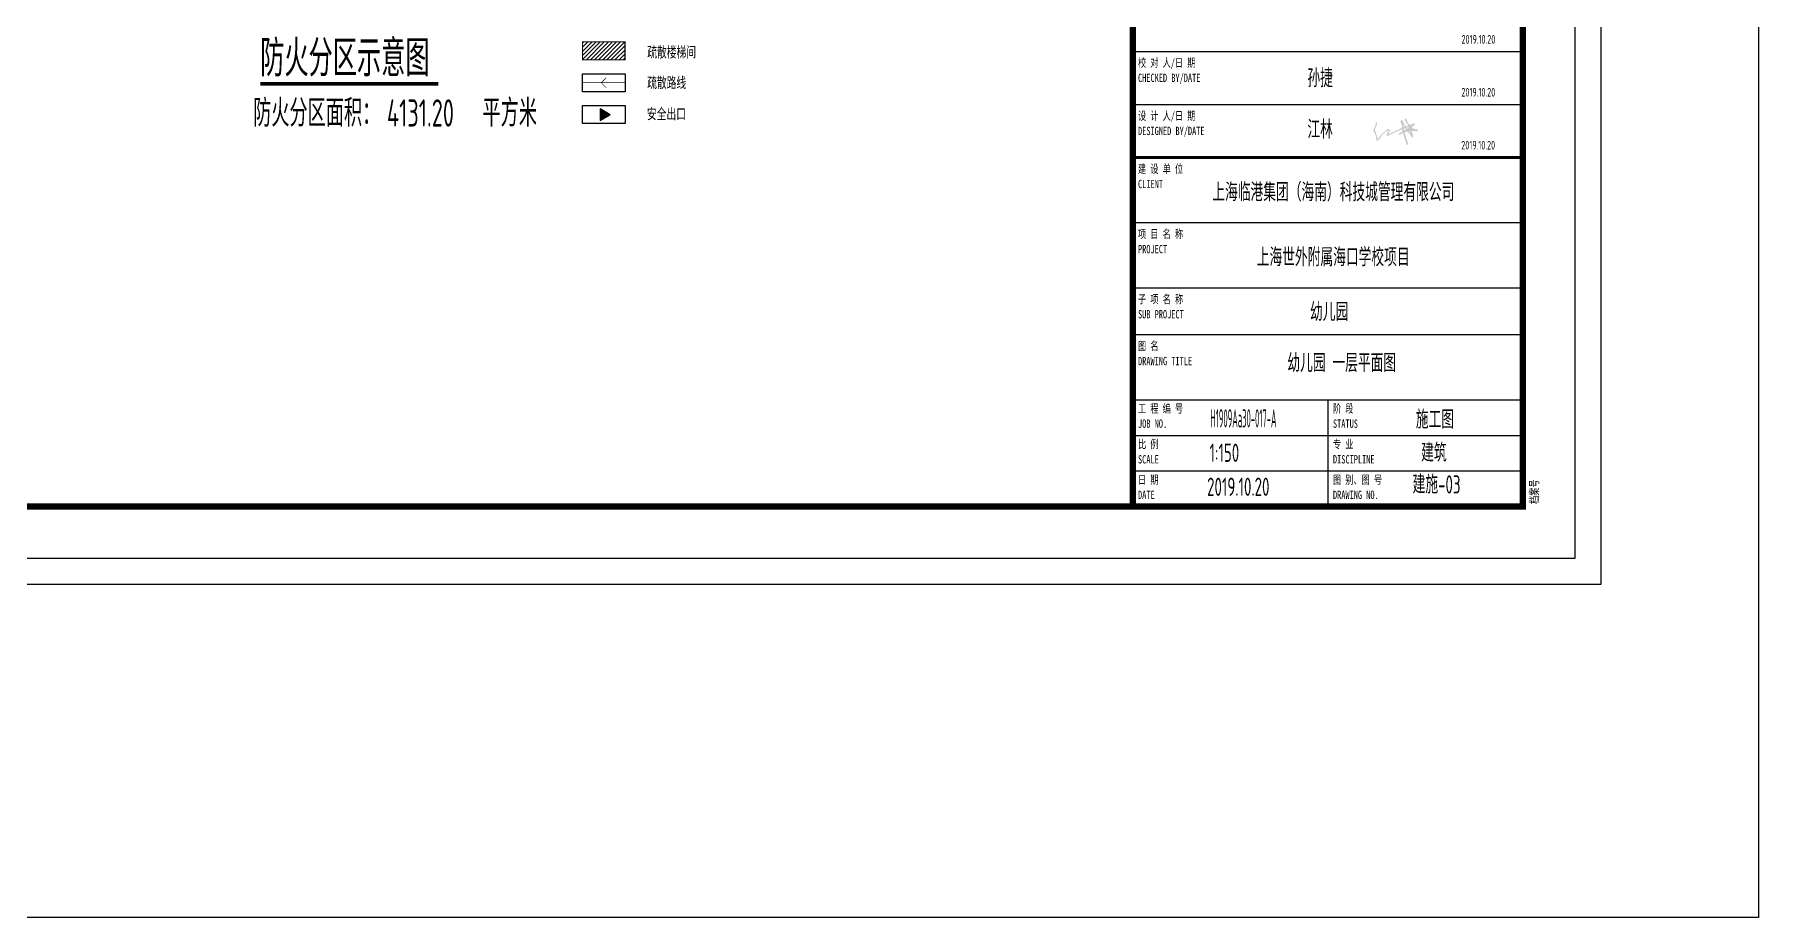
# Model space of a CAD drawing. Header units: millimetres. Extents: x -1048436 to -185795, y -983427 to 400387.
# Drawn here: x -661551 to -611820, y -540519 to -515044 of the extents above; entities that cross this region are included whole.
import ezdxf
from ezdxf.enums import TextEntityAlignment as Align

# ---------------------------------------------------------------- set-up
doc = ezdxf.new("R2010")
doc.units = ezdxf.units.MM
doc.header["$LTSCALE"] = 500
doc.linetypes.add('HIDDEN', pattern=[0.375, 0.25, -0.125])
for name, color, linetype in [('2017_11-sheet-R$0$C-SHET-TTLB', 11, 'Continuous'), ('C-SHET-TTLB', 11, 'Continuous'), ('PUB_TEXT', 7, 'Continuous'), ('SPACE', 7, 'Continuous'), ('建-填充', 9, 'Continuous'), ('建-文字', 4, 'Continuous'), ('建-符号', 13, 'Continuous'), ('建-符号-箭头', 13, 'Continuous'), ('建-防火分区', 123, 'Continuous'), ('通-图框-文字', 4, 'Continuous')]:
    doc.layers.add(name, color=color, linetype=linetype)
doc.styles.add('2017_11-sheet-R$0$SHEET-ECADI', font='simhei.ttf', dxfattribs={"width": 0.7})
doc.styles.add('ECADI', font='hzs.shx', dxfattribs={"width": 0.7, "bigfont": 'hztxt.shx'})
doc.styles.add('XD2008', font='xd-hzs.shx', dxfattribs={"width": 0.7, "bigfont": 'xd-hztxt.shx'})

# ---------------------------------------------------------------- blocks, each defined once
blk = doc.blocks.new('三角')
at = {"layer": '建-符号'}
h = blk.add_hatch(color=256, dxfattribs=at)
h.dxf.hatch_style = 1
h.paths.add_polyline_path([(-500, -866), (500, -866), (0, 0)])
blk.add_lwpolyline([(500, -866), (0, 0), (-500, -866)], close=True, dxfattribs=at)
blk = doc.blocks.new('2017_11-sheet-R', base_point=(415, 5))
at = {"layer": '2017_11-sheet-R$0$C-SHET-TTLB'}
for p, q in [((340.02, 92.53), (415, 92.53)), ((340.02, 82.33), (415, 82.33)), ((340.02, 59.59), (415, 59.59)), ((340.02, 47.07), (415, 47.07)), ((340.02, 38.07), (415, 38.07)), ((340.02, 25.54), (415, 25.54)), ((377.51, 25.54), (377.51, 4.99)), ((340.02, 18.68), (415, 18.68)), ((340.02, 11.85), (415, 11.85))]:
    blk.add_line(p, q, dxfattribs=at)
blk.add_lwpolyline([(340.02, 72.12, 0.6, 0.6, 0), (415.02, 72.12, 0.9, 0.9, 0)], format="xyseb", dxfattribs=at)
at = {"layer": '2017_11-sheet-R$0$C-SHET-TTLB', "style": '2017_11-sheet-R$0$SHEET-ECADI', "width": 0.7}
for s, p in [('校 对 人/日 期', (340.98, 89.54)), ('CHECKED BY/DATE', (340.98, 86.64)), ('设 计 人/日 期', (340.98, 79.33)), ('DESIGNED BY/DATE', (340.98, 76.43)), ('建 设 单 位', (340.98, 69.13)), ('CLIENT', (340.98, 66.22)), ('项 目 名 称', (340.98, 56.6)), ('PROJECT', (340.98, 53.7)), ('子 项 名 称', (340.98, 44.07)), ('SUB PROJECT', (340.98, 41.17)), ('图 名', (340.98, 35.07)), ('DRAWING TITLE', (340.98, 32.17)), ('工 程 编 号', (340.98, 23.03)), ('阶 段', (378.47, 23.03)), ('JOB NO.', (340.98, 20.13)), ('STATUS', (378.47, 20.13)), ('比 例', (340.98, 16.18)), ('专 业', (378.47, 16.18)), ('SCALE', (340.98, 13.27)), ('DISCIPLINE', (378.47, 13.27)), ('日 期', (340.98, 9.34)), ('图 别、图 号', (378.47, 9.34)), ('DATE', (340.98, 6.44)), ('DRAWING NO.', (378.47, 6.44))]:
    blk.add_text(s, height=1.6, dxfattribs=at).set_placement(p)
blk.add_text('档案号', height=1.6, rotation=90, dxfattribs=at).set_placement((417.98, 5.49))
blk = doc.blocks.new('集团图框A0')
at = {"layer": 'C-SHET-TTLB'}
for points in [[(1015.73, -1212.37), (1015.73, -2063.37), (-183.27, -2063.37), (-183.27, -1212.37)], [(1010.73, -1217.37), (1010.73, -2058.37), (-178.27, -2058.37), (-178.27, -1217.37)]]:
    blk.add_lwpolyline(points, close=True, dxfattribs=at)
at = {"layer": 'C-SHET-TTLB', "const_width": 1.2}
blk.add_lwpolyline([(-159.87, -1227.37), (1000.73, -1227.37), (1000.73, -2048.37), (-159.87, -2048.37)], close=True, dxfattribs=at)
at = {"layer": 'C-SHET-TTLB'}
blk.add_lwpolyline([(925.73, -1227.37, 1.2, 1.2, 0), (925.73, -2048.37, 0.9, 0.9, 0)], format="xyseb", dxfattribs=at)
blk.add_blockref('2017_11-sheet-R', (1000.73, -2048.37), dxfattribs=at)
at = {"color": 2, "style": 'ECADI', "width": 0.7}
for tag, p in [('序号1', (929.61, -1745.73)), ('记要1', (957.8, -1745.75)), ('日期1', (993.15, -1745.56)), ('序号2', (929.61, -1751.61)), ('记要2', (957.8, -1751.63)), ('日期2', (993.15, -1751.44)), ('序号3', (929.61, -1757.47)), ('记要3', (957.8, -1757.49)), ('日期3', (993.15, -1757.31)), ('序号4', (929.61, -1763.36)), ('记要4', (957.8, -1763.38)), ('日期4', (993.15, -1763.19)), ('合作设计单位', (962.41, -1906.6)), ('审定人', (961.73, -1925.59)), ('审核人', (961.73, -1935.07)), ('设计总负责人', (961.73, -1944.83)), ('专业负责人', (961.73, -1955.56)), ('校对人', (961.73, -1965.81)), ('设计人', (961.73, -1975.68)), ('建设单位上', (964.26, -1983.78)), ('建设单位中', (964.26, -1987.74)), ('建设单位下', (964.26, -1991.58)), ('项目名称上', (964.24, -1996.15)), ('项目名称中', (964.24, -2000.23)), ('项目名称下', (964.24, -2004.18)), ('子项', (963.47, -2010.78)), ('图名上', (964.36, -2017.44)), ('图名中', (964.36, -2021.34)), ('图名下', (964.36, -2025.46)), ('工程编号', (946.99, -2031.42)), ('阶段', (983.81, -2031.45)), ('比例', (945.85, -2038.04)), ('专业', (983.61, -2037.82)), ('日期', (945.99, -2044.58)), ('图别、图号', (985.93, -2044.68))]:
    blk.add_attdef(tag, text='', height=3.5, dxfattribs=at).set_placement(p, align=Align.MIDDLE)
blk = doc.blocks.new('A0')
h = blk.add_hatch(color=256)
h.dxf.hatch_style = 1
h.paths.add_polyline_path([(-1069477.84, -658939.02), (-1069477.78, -658939.02), (-1069477.74, -658939.03), (-1069477.69, -658939.05), (-1069477.36, -658939.48), (-1069477.19, -658939.69), (-1069476.87, -658940.12), (-1069476.77, -658940.14), (-1069476.71, -658940.13), (-1069476.62, -658940.09), (-1069476.64, -658939.87), (-1069476.65, -658939.76), (-1069476.68, -658939.54), (-1069476.82, -658939.38), (-1069476.86, -658939.26), (-1069476.89, -658939.05), (-1069476.93, -658938.99), (-1069476.92, -658938.92), (-1069476.86, -658938.87), (-1069476.6, -658938.87), (-1069476.46, -658938.87), (-1069476.19, -658938.87), (-1069476.12, -658938.96), (-1069476.02, -658938.98), (-1069475.92, -658938.93), (-1069475.79, -658938.86), (-1069475.73, -658938.78), (-1069475.71, -658938.63), (-1069475.92, -658938.57), (-1069476.03, -658938.55), (-1069476.25, -658938.57), (-1069476.4, -658938.5), (-1069476.47, -658938.46), (-1069476.62, -658938.38), (-1069476.76, -658938.32), (-1069476.83, -658938.23), (-1069476.86, -658938.08), (-1069476.7, -658937.97), (-1069476.62, -658937.92), (-1069476.44, -658937.84), (-1069476.4, -658937.76), (-1069476.38, -658937.73), (-1069476.34, -658937.65), (-1069476.28, -658937.59), (-1069476.3, -658937.48), (-1069476.37, -658937.44), (-1069476.67, -658937.51), (-1069476.82, -658937.56), (-1069477.1, -658937.68), (-1069477.19, -658937.75), (-1069477.31, -658937.74), (-1069477.38, -658937.65), (-1069477.66, -658937.28), (-1069477.77, -658937.06), (-1069477.89, -658936.62), (-1069477.99, -658936.54), (-1069478.08, -658936.53), (-1069478.2, -658936.55), (-1069478.26, -658936.63), (-1069478.28, -658936.7), (-1069478.26, -658936.8), (-1069478.16, -658937), (-1069478.11, -658937.1), (-1069477.99, -658937.29), (-1069477.8, -658937.48), (-1069477.72, -658937.63), (-1069477.68, -658937.9), (-1069477.79, -658937.97), (-1069477.86, -658938), (-1069477.99, -658938.02), (-1069478.33, -658937.59), (-1069478.47, -658937.35), (-1069478.72, -658936.86), (-1069478.76, -658936.8), (-1069478.83, -658936.77), (-1069478.9, -658936.8), (-1069478.96, -658936.86), (-1069478.99, -658936.89), (-1069479.05, -658936.95), (-1069479.06, -658937.16), (-1069479.03, -658937.28), (-1069478.93, -658937.47), (-1069478.84, -658937.78), (-1069478.81, -658937.94), (-1069478.78, -658938.26), (-1069479.3, -658938.56), (-1069479.58, -658938.69), (-1069480.15, -658938.9), (-1069480.22, -658938.98), (-1069480.29, -658939.01), (-1069480.4, -658939.02), (-1069480.64, -658939.14), (-1069480.76, -658939.2), (-1069481.01, -658939.32), (-1069481.08, -658939.33), (-1069481.12, -658939.34), (-1069481.19, -658939.38), (-1069481.24, -658939.42), (-1069481.31, -658939.41), (-1069481.34, -658939.35), (-1069481.34, -658939.25), (-1069481.31, -658939.19), (-1069481.25, -658939.11), (-1069481.17, -658938.9), (-1069481.16, -658938.78), (-1069481.19, -658938.56), (-1069481.32, -658938.49), (-1069481.41, -658938.48), (-1069481.55, -658938.5), (-1069481.91, -658938.84), (-1069482.1, -658938.99), (-1069482.5, -658939.29), (-1069482.74, -658939.53), (-1069482.86, -658939.67), (-1069483.05, -658939.96), (-1069483.12, -658939.99), (-1069483.15, -658940.06), (-1069483.14, -658940.14), (-1069483.24, -658940.27), (-1069483.3, -658940.33), (-1069483.44, -658940.41), (-1069483.53, -658940.28), (-1069483.55, -658940.17), (-1069483.5, -658940.02), (-1069483.67, -658939.67), (-1069483.73, -658939.48), (-1069483.81, -658939.1), (-1069483.93, -658939.01), (-1069483.98, -658938.94), (-1069484.02, -658938.8), (-1069483.87, -658938.3), (-1069483.78, -658938.06), (-1069483.59, -658937.58), (-1069483.57, -658937.44), (-1069483.57, -658937.35), (-1069483.62, -658937.21), (-1069483.65, -658937.18), (-1069483.69, -658937.17), (-1069483.74, -658937.18), (-1069483.81, -658937.36), (-1069483.83, -658937.45), (-1069483.83, -658937.64), (-1069483.91, -658937.83), (-1069483.95, -658937.93), (-1069484.02, -658938.13), (-1069484.19, -658938.42), (-1069484.25, -658938.59), (-1069484.29, -658938.92), (-1069484.09, -658939.19), (-1069484, -658939.34), (-1069483.87, -658939.65), (-1069483.79, -658940.06), (-1069483.76, -658940.27), (-1069483.69, -658940.69), (-1069483.6, -658940.75), (-1069483.52, -658940.77), (-1069483.41, -658940.75), (-1069483.08, -658940.42), (-1069482.93, -658940.22), (-1069482.71, -658939.8), (-1069482.31, -658939.4), (-1069482.09, -658939.21), (-1069481.61, -658938.89), (-1069481.58, -658938.82), (-1069481.51, -658938.79), (-1069481.43, -658938.8), (-1069481.41, -658938.87), (-1069481.42, -658938.92), (-1069481.46, -658938.98), (-1069481.55, -658939.08), (-1069481.57, -658939.16), (-1069481.55, -658939.29), (-1069481.66, -658939.39), (-1069481.71, -658939.46), (-1069481.77, -658939.59), (-1069481.83, -658939.65), (-1069481.81, -658939.76), (-1069481.74, -658939.81), (-1069481.41, -658939.78), (-1069481.23, -658939.73), (-1069480.95, -658939.56), (-1069480.51, -658939.35), (-1069480.29, -658939.24), (-1069479.85, -658939.02), (-1069479.57, -658938.93), (-1069479.44, -658938.87), (-1069479.18, -658938.75), (-1069479, -658938.65), (-1069478.89, -658938.62), (-1069478.69, -658938.62), (-1069478.72, -658938.71), (-1069478.7, -658938.78), (-1069478.63, -658938.84), (-1069478.85, -658939.07), (-1069479, -658939.17), (-1069479.3, -658939.29), (-1069479.36, -658939.42), (-1069479.39, -658939.48), (-1069479.45, -658939.6), (-1069479.4, -658939.57), (-1069479.34, -658939.58), (-1069479.3, -658939.63), (-1069479.2, -658939.61), (-1069479.16, -658939.6), (-1069479.06, -658939.6), (-1069479, -658939.5), (-1069478.95, -658939.46), (-1069478.84, -658939.42), (-1069478.73, -658939.33), (-1069478.65, -658939.3), (-1069478.51, -658939.29), (-1069478.51, -658939.44), (-1069478.51, -658939.51), (-1069478.51, -658939.66), (-1069478.46, -658939.73), (-1069478.44, -658939.77), (-1069478.39, -658939.84), (-1069478.33, -658940.01), (-1069478.32, -658940.1), (-1069478.33, -658940.27), (-1069478.12, -658940.77), (-1069478.03, -658941.03), (-1069477.9, -658941.55), (-1069477.9, -658941.61), (-1069477.78, -658941.61), (-1069477.78, -658941.55), (-1069477.69, -658941.52), (-1069477.64, -658941.46), (-1069477.63, -658941.37), (-1069477.61, -658941.27), (-1069477.62, -658941.2), (-1069477.69, -658941.12), (-1069477.77, -658940.94), (-1069477.79, -658940.83), (-1069477.78, -658940.64), (-1069477.84, -658940.63), (-1069477.88, -658940.57), (-1069477.87, -658940.51), (-1069477.97, -658940.22), (-1069478.02, -658940.08), (-1069478.11, -658939.78), (-1069478.14, -658939.61), (-1069478.17, -658939.52), (-1069478.23, -658939.36), (-1069478.25, -658939.26), (-1069478.25, -658939.2), (-1069478.2, -658939.11), (-1069478.06, -658939.09), (-1069477.98, -658939.07)])
h.paths.add_polyline_path([(-1069478.32, -658938.75), (-1069478.4, -658938.65), (-1069478.41, -658938.56), (-1069478.39, -658938.44), (-1069478.28, -658938.37), (-1069478.2, -658938.35), (-1069478.08, -658938.38), (-1069478.02, -658938.46), (-1069478, -658938.53), (-1069478.02, -658938.63), (-1069478.07, -658938.61), (-1069478.11, -658938.62), (-1069478.14, -658938.66), (-1069478.18, -658938.73), (-1069478.24, -658938.76)], flags=16)
h.paths.add_polyline_path([(-1069478.37, -658938.15), (-1069478.45, -658938.14), (-1069478.49, -658938.04), (-1069478.51, -658937.99), (-1069478.57, -658937.89), (-1069478.56, -658937.82), (-1069478.49, -658937.76), (-1069478.41, -658937.77), (-1069478.37, -658937.89), (-1069478.34, -658937.95), (-1069478.26, -658938.05), (-1069478.3, -658938.12)], flags=16)
h.paths.add_polyline_path([(-1069477.84, -658938.38), (-1069477.84, -658938.31), (-1069477.84, -658938.27), (-1069477.84, -658938.2), (-1069477.72, -658938.16), (-1069477.66, -658938.15), (-1069477.53, -658938.14), (-1069477.52, -658938.2), (-1069477.54, -658938.26), (-1069477.59, -658938.29), (-1069477.65, -658938.38), (-1069477.74, -658938.41)], flags=16)
h.paths.add_polyline_path([(-1069477.42, -658939.07), (-1069477.41, -658938.99), (-1069477.35, -658938.96), (-1069477.3, -658938.94), (-1069477.26, -658938.96), (-1069477.23, -658938.99), (-1069477.17, -658939.1), (-1069477.16, -658939.18), (-1069477.2, -658939.3), (-1069477.27, -658939.22), (-1069477.31, -658939.19), (-1069477.38, -658939.11)], flags=16)
ref = blk.add_blockref('集团图框A0', (-1070456.26, -656962.74))
ref.add_attrib('设计人', '江林', dxfattribs={"color": 2, "height": 3.5, "style": 'ECADI', "width": 0.7}).set_placement((-1069494.53, -658938.42), align=Align.MIDDLE)
ref.add_attrib('校对人', '孙捷', dxfattribs={"color": 2, "height": 3.5, "style": 'ECADI', "width": 0.7}).set_placement((-1069494.53, -658928.55), align=Align.MIDDLE)
ref.add_attrib('阶段', '施工图', dxfattribs={"color": 2, "height": 3.5, "style": 'ECADI', "width": 0.7}).set_placement((-1069472.45, -658994.19), align=Align.MIDDLE)
ref.add_attrib('日期', '2019.10.20', dxfattribs={"color": 2, "height": 3.5, "style": 'ECADI', "width": 0.7}).set_placement((-1069510.27, -659007.32), align=Align.MIDDLE)
ref.add_attrib('工程编号', 'H1909Aa30-017-A', dxfattribs={"color": 2, "height": 3.5, "style": 'ECADI', "width": 0.4}).set_placement((-1069509.27, -658994.16), align=Align.MIDDLE)
ref.add_attrib('专业', '建筑', dxfattribs={"color": 2, "height": 3.5, "style": 'ECADI', "width": 0.7}).set_placement((-1069472.65, -659000.56), align=Align.MIDDLE)
ref.add_attrib('子项', '幼儿园', dxfattribs={"color": 2, "height": 3.5, "style": 'ECADI', "width": 0.7}).set_placement((-1069492.79, -658973.52), align=Align.MIDDLE)
ref.add_attrib('项目名称中', '上海世外附属海口学校项目', dxfattribs={"color": 2, "height": 3.5, "style": 'ECADI', "width": 0.7}).set_placement((-1069492.02, -658962.97), align=Align.MIDDLE)
ref.add_attrib('建设单位中', '上海临港集团（海南）科技城管理有限公司', dxfattribs={"color": 2, "height": 3.5, "style": 'ECADI', "width": 0.7}).set_placement((-1069491.99, -658950.48), align=Align.MIDDLE)
at = {"layer": '通-图框-文字', "style": 'XD2008', "width": 0.7}
for p in [(-1069467.34, -658921.26), (-1069467.36, -658931.44), (-1069467.38, -658941.62)]:
    blk.add_text('2019.10.20', height=1.663, rotation=359.8904, dxfattribs=at).set_placement(p, align=Align.MIDDLE_LEFT)

msp = doc.modelspace()

# ---------------------------------------------------------------- hatches: boundary and pattern name
at = {"layer": '建-填充'}
h = msp.add_hatch(dxfattribs=at)
h.set_pattern_fill('普通砖', color=256, scale=33.333333)
h.set_pattern_definition([(45, (-680746.78, -546646.63), (-58.92559, 58.92559), [])])
h.paths.add_polyline_path([(-645741.6, -515257.1), (-644516.6, -515257.1), (-644516.6, -515773.8), (-645741.6, -515773.8)])

# ---------------------------------------------------------------- linework, layer by layer
at = {"layer": 'SPACE', "linetype": 'Continuous'}
msp.add_lwpolyline([(-821819.6, -392018.5), (-611819.6, -392018.5), (-611819.6, -540518.5), (-821819.6, -540518.5), (-821819.6, -392018.5)], dxfattribs=at)
at = {"layer": '建-符号', "const_width": 105}
msp.add_lwpolyline([(-655040.7, -516463.9), (-649899.8, -516463.9)], dxfattribs=at)
at = {"layer": '建-符号-箭头', "linetype": 'HIDDEN', "const_width": 20}
for points in [[(-645741.6, -516435.5), (-644516.6, -516435.5)], [(-645057.7, -516580.5), (-645202.7, -516435.5), (-645057.7, -516290.4)]]:
    msp.add_lwpolyline(points, dxfattribs=at)
at = {"layer": '建-防火分区', "const_width": 33.3}
msp.add_lwpolyline([(-645741.6, -515257.1), (-644516.6, -515257.1), (-644516.6, -515773.8), (-645741.6, -515773.8)], close=True, dxfattribs=at)
at = {"layer": '建-防火分区'}
for points in [[(-645741.6, -516177.1), (-644516.6, -516177.1), (-644516.6, -516693.8), (-645741.6, -516693.8)], [(-645741.6, -517097.2), (-644516.6, -517097.2), (-644516.6, -517613.9), (-645741.6, -517613.9)]]:
    msp.add_lwpolyline(points, close=True, dxfattribs=at)

# ---------------------------------------------------------------- block references
at = {"xscale": 150, "yscale": 150, "zscale": 150}
msp.add_blockref('A0', (159799713.8, 98323006.5), dxfattribs=at)
at = {"layer": '建-符号-箭头', "xscale": 0.3333333333333333, "yscale": 0.3333333333333333, "zscale": 0.3333333333333333, "rotation": 270}
msp.add_blockref('三角', (-644942.2, -517359.8), dxfattribs=at)

# ---------------------------------------------------------------- texts
at = {"layer": 'PUB_TEXT', "style": 'XD2008', "width": 0.7}
msp.add_text('防火分区示意图', height=1050, dxfattribs=at).set_placement((-655040.7, -516253.9))
at = {"layer": '建-文字', "style": 'XD2008', "width": 0.7}
for s, height, p in [('疏散楼梯间', 350, (-643876.2, -515738.2)), ('疏散路线', 350, (-643878.7, -516619.2)), ('防火分区面积：', 787.5, (-655243.3, -517701.4)), ('4131.20', 787.5, (-651384.6, -517701.4)), ('平方米', 787.5, (-648628.3, -517701.4)), ('安全出口', 350, (-643885.3, -517519.3))]:
    msp.add_text(s, height=height, dxfattribs=at).set_placement(p)
at = {"layer": '通-图框-文字', "style": 'ECADI', "width": 0.7}
for s, p in [('幼儿园 一层平面图', (-625411.2, -524782.6)), ('1:150', (-627657, -527372.7)), ('建施-03', (-621797.9, -528286.6))]:
    msp.add_text(s, height=525, dxfattribs=at).set_placement(p)

doc.saveas('drawing.dxf')
